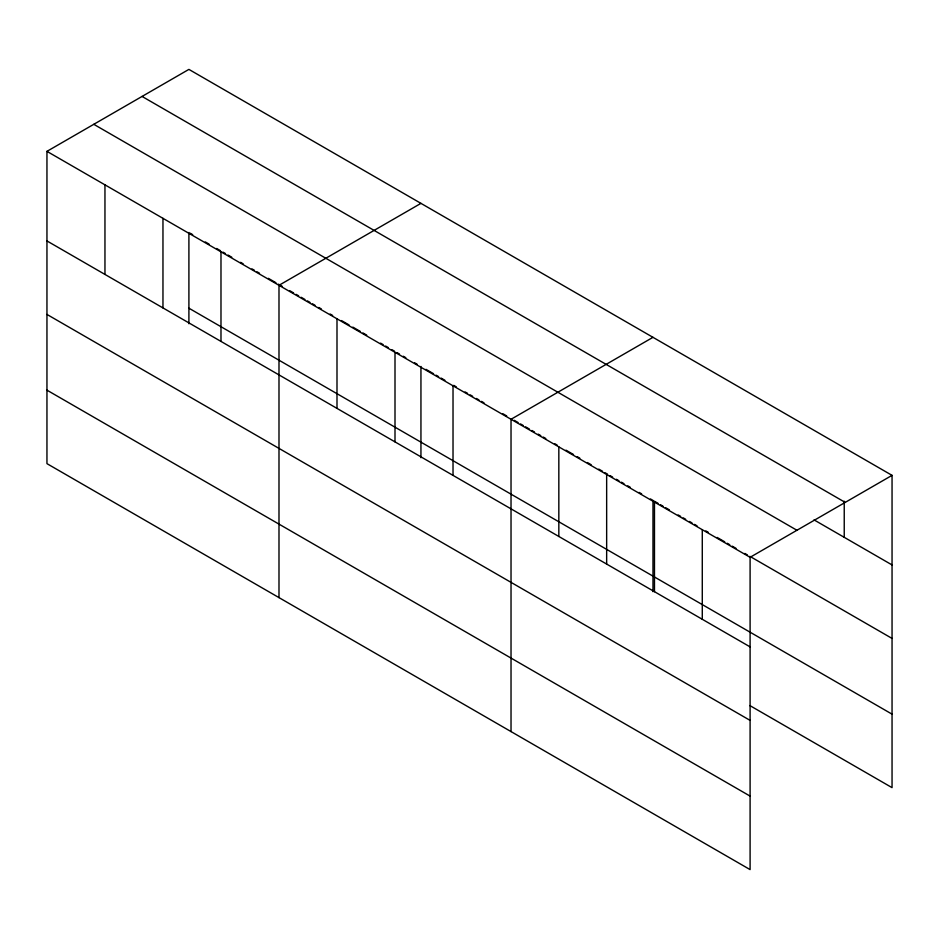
<?xml version="1.0" encoding="UTF-8"?>
<svg xmlns="http://www.w3.org/2000/svg" width="939" height="939" viewBox="0 0 939 939"><rect width="100%" height="100%" fill="white"/><g stroke="black" fill="none" stroke-linecap="round" stroke-linejoin="round"><path stroke-width="1.41" d="M46.95 151.355L750.097 557.308L750.097 869.608L46.95 463.643L46.95 151.355L188.903 69.392L892.05 475.357L892.05 787.645L749.862 705.565M420.942 203.364L278.989 285.315L278.989 597.615M652.981 337.324L511.027 419.287L511.027 731.575M750.097 557.308L892.05 475.357M142.059 96.435L845.206 502.4M814.043 519.889L892.05 564.938M93.794 124.312L796.941 530.265M190.171 233.201L192.683 234.656M205.301 241.933L209.08 244.117M216.651 248.483L220.43 250.678M222.954 252.133L225.477 253.589M228.001 255.044L231.78 257.227M240.607 262.321L243.131 263.777M251.957 268.871L254.481 270.326M257.004 271.782L259.528 273.249M268.354 278.343L275.913 282.709M278.437 284.165L282.228 286.348M289.787 290.714L293.578 292.898M296.09 294.353L298.614 295.808M301.137 297.276L304.929 299.459M307.44 300.914L309.964 302.37M312.487 303.825L315.011 305.281M318.791 307.464L321.314 308.919M330.141 314.013L332.664 315.469M341.491 320.563L349.062 324.941M352.841 327.124L360.412 331.49M362.935 332.946L366.715 335.129M380.588 343.134L383.112 344.59M385.636 346.057L388.159 347.512M391.939 349.695L394.462 351.151M396.986 352.606L399.509 354.062M403.289 356.245L405.812 357.7M414.639 362.794L417.162 364.25M425.989 369.344L433.548 373.722M436.072 375.177L438.595 376.633M441.119 378.088L444.898 380.272M453.725 385.366L456.248 386.821M465.075 391.915L467.599 393.371M470.122 394.838L472.646 396.293M476.425 398.476L478.949 399.932M481.472 401.387L483.996 402.843M502.917 413.759L506.696 415.942M514.267 420.32L518.046 422.503M520.57 423.959L523.093 425.414M525.617 426.869L529.396 429.053M531.92 430.508L534.444 431.963M538.223 434.147L540.747 435.602M543.27 437.058L545.794 438.513M554.62 443.619L557.144 445.074M565.971 450.168L573.529 454.535M577.321 456.718L579.832 458.173M587.403 462.54L591.183 464.723M598.753 469.101L602.533 471.284M605.056 472.74L607.58 474.195M610.104 475.65L612.627 477.106M616.407 479.289L618.93 480.745M621.454 482.2L623.977 483.655M627.757 485.839L630.28 487.294M639.107 492.4L641.63 493.855M650.457 498.949L652.981 500.405L652.981 591.676M654.237 501.133L658.016 503.304M660.528 504.759L663.051 506.215M665.563 507.67L669.343 509.842M678.146 514.936L680.658 516.38M683.181 517.835L685.693 519.29M689.472 521.474L691.984 522.917M694.508 524.373L697.02 525.828M705.823 530.911L708.346 532.366M717.15 537.448L724.697 541.815M727.22 543.258L729.732 544.714M732.256 546.169L736.023 548.353M744.838 553.435L747.35 554.89M749.862 556.334L892.05 638.426M188.903 308.192L892.05 714.156M46.95 240.936L750.097 646.889M46.95 314.424L750.097 720.389M46.95 390.154L750.097 796.108M844.231 501.203L844.231 537.331M702.278 529.702L702.278 619.282M654.471 502.095L654.471 591.676M606.653 474.488L606.653 564.069M558.834 446.894L558.834 536.474M453.021 385.788L453.021 475.369M420.942 366.433L420.942 457.704M395.002 352.301L395.002 441.882M336.995 318.814L336.995 408.395M220.982 251.828L220.982 341.409M188.903 232.473L188.903 323.744M162.963 218.329L162.963 307.91M104.957 184.842L104.957 274.423"/></g></svg>
